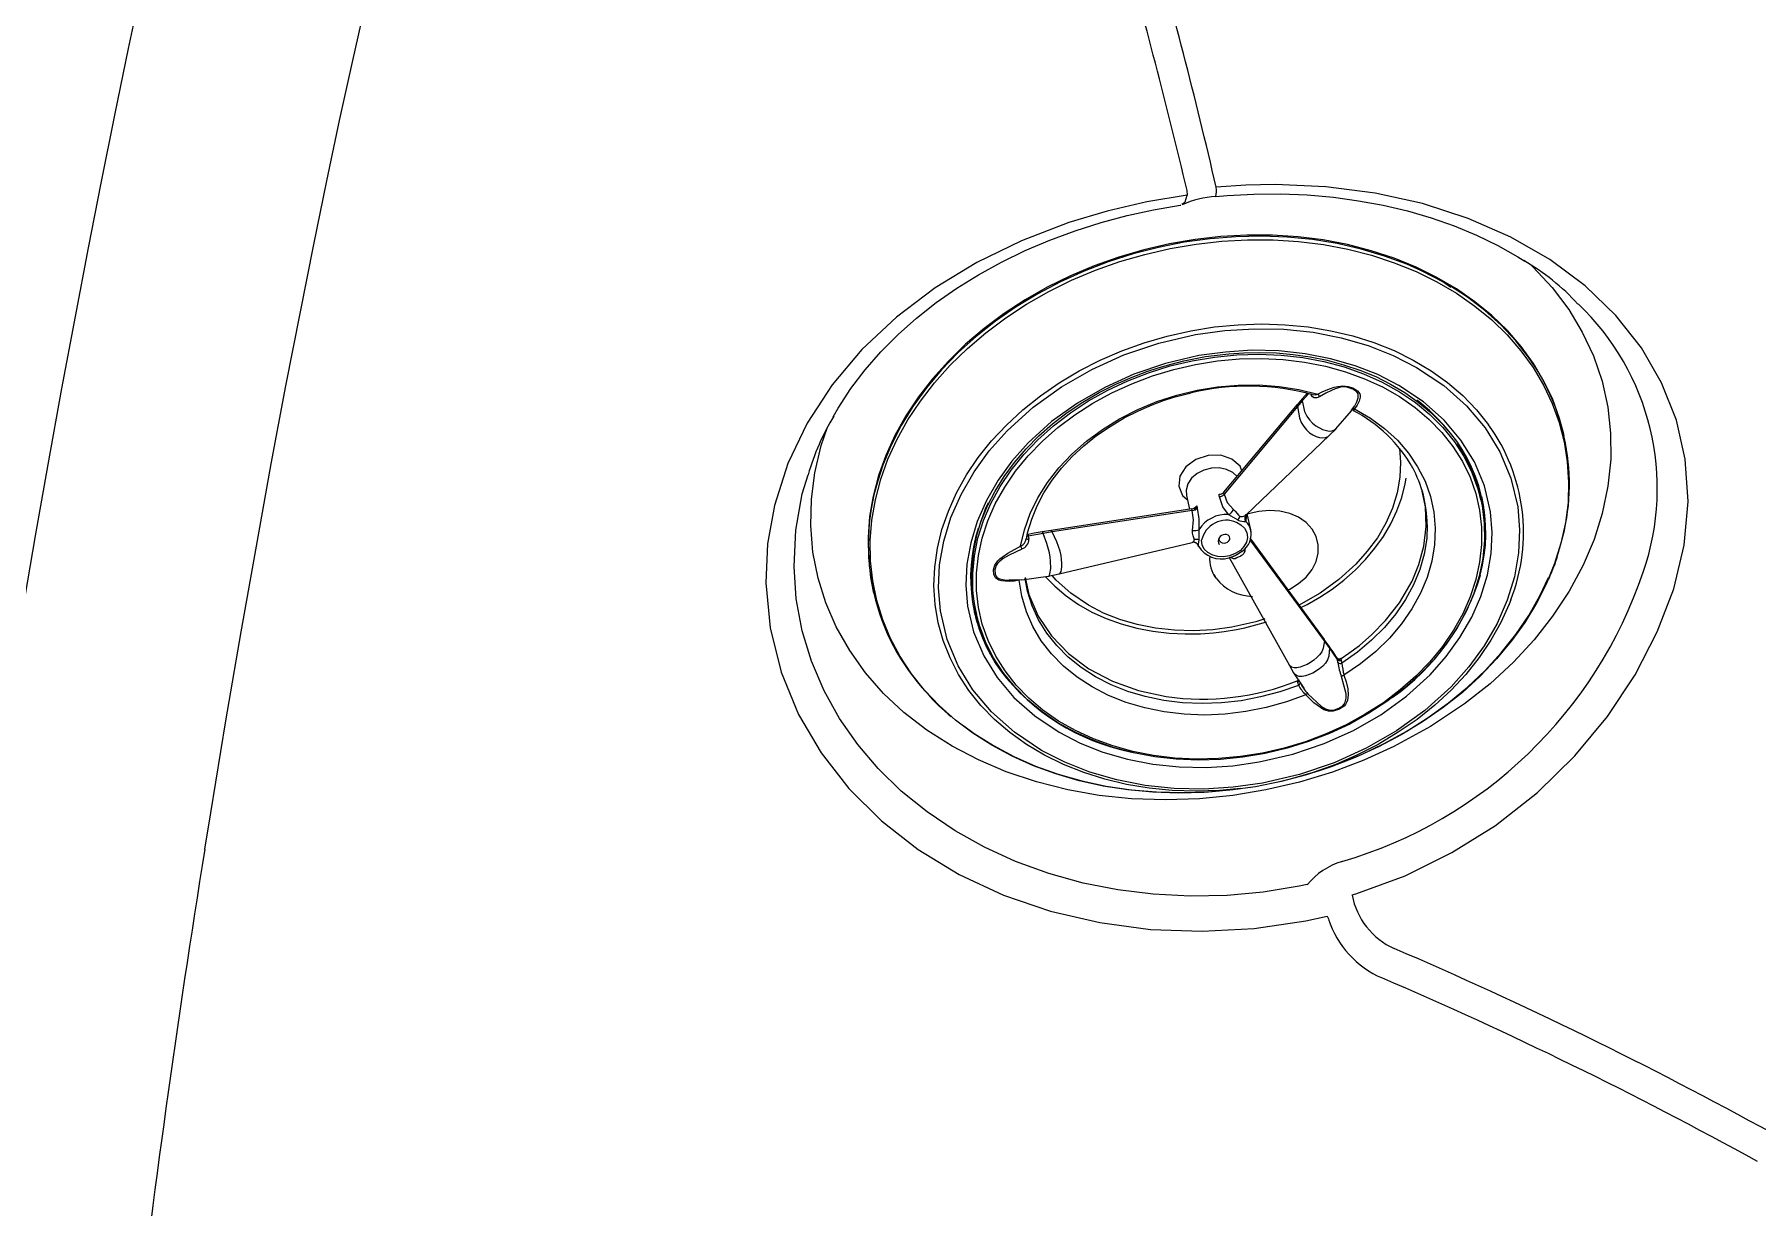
# Model space of a CAD drawing. Extents: x 527 to 611, y 788 to 934.
# Drawn here: x 577.69 to 590.02, y 866.76 to 875.16 of the extents above; entities that cross this region are included whole.
import ezdxf

# ---------------------------------------------------------------- set-up
doc = ezdxf.new("R2010")
doc.units = 0
doc.header["$MEASUREMENT"] = 0
for name, color, linetype in [('1', 4, 'Continuous'), ('BDIM_GREEN', 3, 'Continuous'), ('BDIM_YELLOW', 2, 'Continuous')]:
    doc.layers.add(name, color=color, linetype=linetype)

# ---------------------------------------------------------------- blocks, each defined once
blk = doc.blocks.new('2018 FLAIR')
at = {"layer": '1', "linetype": 'Continuous', "lineweight": 25}
for p, q in [((59.043, 70.677), (59.045, 70.644)), ((59.007, 70.579), (59.026, 70.591)), ((56.516, 69.064), (56.522, 69.074)), ((60.046, 65.485), (60.056, 65.464))]:
    blk.add_line(p, q, dxfattribs=at)
at = {"layer": '1', "linetype": 'Continuous', "lineweight": 25, "flags": 128}
for points in [[(52.666, 76.297), (52.565, 75.98), (52.462, 75.649), (52.358, 75.299), (52.25, 74.926), (52.139, 74.524), (52.024, 74.086), (51.903, 73.606), (51.822, 73.273), (51.738, 72.917), (51.652, 72.537), (51.562, 72.13), (51.469, 71.695), (51.372, 71.229), (51.272, 70.731), (51.181, 70.267), (51.088, 69.777), (50.992, 69.261), (50.894, 68.717), (50.804, 68.206), (50.712, 67.674)], [(52.016, 65.963), (52.059, 66.224), (52.168, 66.882), (52.277, 67.519), (52.386, 68.132), (52.492, 68.721), (52.597, 69.28), (52.7, 69.81), (52.796, 70.291), (52.89, 70.747), (52.981, 71.179), (53.07, 71.587), (53.188, 72.109), (53.301, 72.594), (53.41, 73.045), (53.514, 73.474), (53.611, 73.873), (53.703, 74.245), (53.789, 74.593), (53.87, 74.916), (53.968, 75.297), (54.064, 75.65), (54.158, 75.981), (54.253, 76.296)], [(59.045, 70.644), (58.756, 70.597), (58.473, 70.531), (58.197, 70.448), (57.859, 70.318), (57.539, 70.162), (57.242, 69.981), (56.965, 69.772), (56.718, 69.539), (56.505, 69.287), (56.327, 69.013), (56.188, 68.724), (56.092, 68.424), (56.043, 68.149), (56.03, 67.87), (56.061, 67.548), (56.14, 67.231), (56.265, 66.927), (56.425, 66.654), (56.624, 66.399), (56.858, 66.167), (57.121, 65.962), (57.414, 65.783), (57.731, 65.635), (58.066, 65.52), (58.419, 65.438), (58.783, 65.39), (59.151, 65.376), (59.524, 65.397), (59.893, 65.452), (60.046, 65.485)], [(59.026, 70.591), (59.029, 70.596), (59.045, 70.644)], [(59.249, 70.634), (59.331, 70.642), (59.522, 70.652), (59.714, 70.653), (59.904, 70.646), (60.091, 70.63), (60.271, 70.605), (60.447, 70.573), (60.62, 70.532), (60.789, 70.482), (60.954, 70.424), (61.114, 70.358), (61.266, 70.284), (61.41, 70.204), (61.459, 70.172)], [(62.526, 67.827), (62.6, 68.139), (62.628, 68.451), (62.607, 68.756), (62.544, 69.034), (62.439, 69.301), (62.294, 69.552), (62.111, 69.784), (61.892, 69.996), (61.64, 70.184), (61.361, 70.344), (61.055, 70.478), (60.727, 70.584), (60.389, 70.658), (60.036, 70.704), (59.675, 70.72), (59.464, 70.715), (59.252, 70.701)], [(56.512, 69.057), (56.548, 69.121), (56.639, 69.26), (56.741, 69.394), (56.854, 69.524), (56.976, 69.648), (57.108, 69.765), (57.248, 69.876), (57.396, 69.979), (57.551, 70.075), (57.715, 70.165), (57.886, 70.248), (58.063, 70.323), (58.244, 70.39), (58.429, 70.449), (58.616, 70.498), (58.804, 70.539), (58.995, 70.572), (58.999, 70.572)], [(61.506, 70.143), (61.518, 70.132), (61.655, 69.984), (61.774, 69.826), (61.871, 69.664), (61.951, 69.495), (62.013, 69.313), (62.054, 69.127), (62.074, 68.942), (62.075, 68.755), (62.055, 68.561), (62.014, 68.367), (61.955, 68.18), (61.877, 67.996), (61.777, 67.81), (61.659, 67.631), (61.527, 67.463), (61.379, 67.303), (61.211, 67.148), (61.028, 67.003), (60.786, 66.842), (60.524, 66.698)], [(60.524, 66.698), (60.308, 66.6), (60.085, 66.516), (59.849, 66.444), (59.608, 66.388), (59.371, 66.349), (59.133, 66.325), (58.889, 66.317), (58.647, 66.325), (58.416, 66.349), (58.191, 66.389), (57.966, 66.445), (57.75, 66.518), (57.551, 66.602), (57.363, 66.701), (57.183, 66.815), (57.018, 66.943), (56.873, 67.079), (56.744, 67.225), (56.63, 67.385), (56.534, 67.554), (56.459, 67.726), (56.404, 67.903), (56.367, 68.09), (56.351, 68.281), (56.356, 68.469), (56.38, 68.658), (56.426, 68.852), (56.469, 68.976)], [(59.903, 65.71), (59.845, 65.698), (59.588, 65.657), (59.331, 65.633), (59.065, 65.628), (58.802, 65.641), (58.549, 65.672), (58.301, 65.721), (58.054, 65.79), (57.816, 65.876), (57.594, 65.977), (57.385, 66.094), (57.184, 66.23), (56.999, 66.38), (56.835, 66.54), (56.688, 66.712), (56.557, 66.9), (56.447, 67.097), (56.357, 67.309), (56.291, 67.526), (56.248, 67.755), (56.232, 67.986), (56.244, 68.247), (56.291, 68.507), (56.332, 68.643)], [(60.224, 65.636), (60.252, 65.644), (60.604, 65.774), (60.939, 65.939), (61.251, 66.134), (61.55, 66.37), (61.819, 66.632), (62.051, 66.913), (62.249, 67.212), (62.407, 67.519), (62.526, 67.827)]]:
    blk.add_lwpolyline(points, dxfattribs=at)
at = {"layer": '1', "linetype": 'Continuous', "lineweight": 25}
for centre, radius, start, end in [((18.081, 61.14), 42.267, 13.0738, 15.7485), ((17.321, 60.808), 42.874, 13.3079, 15.8218), ((59.297, 69.929), 0.708, 93.8339, 114.0011), ((59.076, 70.675), 0.178, 346.9742, 8.2273), ((60.631, 68.756), 1.641, 42.5291, 59.9471), ((60.585, 68.545), 1.823, 340.8528, 46.4592), ((57.981, 68.173), 1.714, 148.6829, 164.0748), ((59.25, 68.97), 3.223, 286.2495, 341.4855), ((139.527, 51.917), 88.631, 170.88165, 175.72714), ((60.296, 65.389), 0.507, 106.4657, 140.8271), ((60.744, 65.734), 0.529, 190.7431, 245.5552), ((60.713, 65.676), 0.691, 197.9261, 246.5753), ((48.303, 36.825), 30.944, 61.1567, 66.7342), ((48.448, 37.133), 30.376, 61.1083, 66.7521)]:
    blk.add_arc(centre, radius, start, end, dxfattribs=at)
at = {"layer": 'BDIM_GREEN', "linetype": 'Continuous', "lineweight": 25}
for p, q in [((59.866, 69.186), (59.833, 69.146)), ((59.867, 69.172), (59.834, 69.132)), ((59.866, 69.186), (59.867, 69.172)), ((59.307, 68.518), (59.833, 69.146)), ((59.834, 69.132), (59.31, 68.505)), ((59.833, 69.146), (59.834, 69.132)), ((60.221, 69.105), (60.237, 69.128)), ((60.237, 69.128), (60.242, 69.134)), ((59.467, 68.357), (60.061, 68.924)), ((60.061, 68.925), (60.11, 68.972)), ((60.91, 68.961), (60.913, 68.962)), ((61.741, 68.925), (61.739, 68.933)), ((60.984, 68.86), (60.981, 68.872)), ((60.988, 68.862), (60.984, 68.86)), ((59.039, 68.495), (59.061, 68.398)), ((59.113, 68.422), (59.117, 68.405)), ((59.276, 68.486), (59.272, 68.503)), ((59.31, 68.505), (59.307, 68.518)), ((61.146, 68.465), (61.138, 68.496)), ((59.078, 68.4), (58.071, 68.245)), ((59.081, 68.388), (58.078, 68.234)), ((59.081, 68.388), (59.078, 68.4)), ((59.46, 68.352), (59.46, 68.353)), ((59.466, 68.349), (59.464, 68.31)), ((59.499, 68.249), (59.473, 68.363)), ((57.906, 68.217), (57.908, 68.204)), ((58.014, 68.224), (57.908, 68.204)), ((57.908, 68.204), (57.912, 68.182)), ((58.071, 68.245), (58.008, 68.236)), ((58.008, 68.236), (58.014, 68.224)), ((58.078, 68.234), (58.014, 68.224)), ((58.078, 68.234), (58.071, 68.245)), ((59.497, 68.184), (60.025, 67.465)), ((59.498, 68.253), (59.499, 68.249)), ((58.129, 67.934), (59.081, 68.158)), ((59.123, 68.139), (59.124, 68.136)), ((59.346, 68.051), (59.773, 67.284)), ((58.051, 67.917), (58.129, 67.934)), ((56.799, 67.808), (56.801, 67.8)), ((57.786, 67.89), (57.772, 67.889)), ((57.895, 67.85), (57.887, 67.895)), ((59.857, 67.717), (59.847, 67.712)), ((57.53, 67.675), (57.537, 67.643)), ((60.061, 67.416), (60.025, 67.465)), ((60.025, 67.465), (60.026, 67.456)), ((60.062, 67.405), (60.026, 67.456)), ((57.674, 67.306), (57.675, 67.306)), ((60.061, 67.416), (60.062, 67.405)), ((60.119, 67.321), (60.062, 67.405)), ((60.119, 67.321), (60.116, 67.334)), ((60.123, 67.299), (60.119, 67.321)), ((60.145, 67.328), (60.121, 67.312)), ((60.148, 67.319), (60.145, 67.328)), ((60.152, 67.295), (60.148, 67.319)), ((57.678, 67.299), (57.678, 67.301)), ((59.773, 67.284), (59.805, 67.226)), ((59.805, 67.226), (59.878, 67.115)), ((59.846, 67.173), (59.831, 67.167)), ((59.831, 67.167), (59.834, 67.158)), ((59.834, 67.158), (59.84, 67.136)), ((59.983, 66.525), (60.033, 66.542)), ((59.373, 66.391), (59.425, 66.398))]:
    blk.add_line(p, q, dxfattribs=at)
at = {"layer": 'BDIM_GREEN', "linetype": 'Continuous', "lineweight": 25, "flags": 128}
for points in [[(61.739, 68.933), (61.709, 69.045), (61.66, 69.182), (61.597, 69.314), (61.522, 69.44), (61.434, 69.561), (61.335, 69.676), (61.224, 69.783), (61.103, 69.882), (60.972, 69.974), (60.831, 70.056), (60.682, 70.13), (60.525, 70.193), (60.361, 70.247), (60.191, 70.291), (60.017, 70.324), (59.838, 70.346), (59.656, 70.358), (59.472, 70.358), (59.286, 70.348), (59.101, 70.327), (58.917, 70.296), (58.734, 70.254), (58.555, 70.201), (58.379, 70.139), (58.209, 70.067), (58.044, 69.985), (57.885, 69.895), (57.735, 69.797), (57.592, 69.691), (57.459, 69.577), (57.336, 69.457), (57.223, 69.331), (57.122, 69.2), (57.032, 69.064), (56.954, 68.925), (56.889, 68.782), (56.837, 68.637), (56.799, 68.491), (56.773, 68.344), (56.762, 68.197), (56.764, 68.051), (56.78, 67.907), (56.799, 67.808)], [(57.073, 67.219), (56.992, 67.343), (56.923, 67.471), (56.867, 67.605), (56.824, 67.743), (56.795, 67.884), (56.779, 68.027), (56.777, 68.173), (56.789, 68.319), (56.814, 68.465), (56.852, 68.611), (56.904, 68.755), (56.969, 68.897), (57.046, 69.036), (57.136, 69.171), (57.237, 69.302), (57.349, 69.428), (57.472, 69.547), (57.605, 69.66), (57.746, 69.766), (57.896, 69.864), (58.054, 69.954), (58.218, 70.035), (58.388, 70.107), (58.563, 70.169), (58.742, 70.221), (58.924, 70.263), (59.108, 70.294), (59.292, 70.315), (59.477, 70.325), (59.66, 70.325), (59.841, 70.313), (60.019, 70.291), (60.194, 70.258), (60.363, 70.215), (60.526, 70.161), (60.682, 70.097), (60.831, 70.024), (60.971, 69.942), (61.102, 69.851), (61.223, 69.752), (61.333, 69.645), (61.432, 69.531), (61.519, 69.411), (61.594, 69.285), (61.656, 69.153), (61.706, 69.017), (61.742, 68.878), (61.764, 68.736), (61.773, 68.591), (61.769, 68.445), (61.75, 68.299), (61.718, 68.153), (61.673, 68.008), (61.615, 67.864), (61.544, 67.724), (61.46, 67.587), (61.365, 67.454), (61.258, 67.325), (61.141, 67.203), (61.013, 67.086), (60.876, 66.977), (60.729, 66.875), (60.575, 66.781), (60.414, 66.695), (60.247, 66.619), (60.074, 66.552), (59.897, 66.495), (59.717, 66.448), (59.534, 66.411), (59.35, 66.385), (59.165, 66.369), (58.981, 66.365), (58.799, 66.371), (58.619, 66.388), (58.443, 66.415), (58.271, 66.453), (58.105, 66.502), (57.945, 66.561), (57.792, 66.629), (57.648, 66.707), (57.512, 66.793), (57.386, 66.888), (57.271, 66.991), (57.166, 67.102), (57.073, 67.219)], [(57.512, 67.104), (57.406, 67.276), (57.327, 67.465), (57.279, 67.669), (57.265, 67.833), (57.273, 67.999), (57.303, 68.169), (57.354, 68.338), (57.427, 68.503), (57.52, 68.664), (57.629, 68.814), (57.757, 68.957), (57.943, 69.126), (58.146, 69.273), (58.362, 69.397), (58.592, 69.501), (58.841, 69.586), (59.105, 69.647), (59.315, 69.676), (59.525, 69.689), (59.737, 69.685), (59.945, 69.663), (60.147, 69.624), (60.34, 69.568), (60.519, 69.497), (60.686, 69.412), (60.88, 69.282), (61.043, 69.137), (61.176, 68.979)], [(61.003, 68.89), (60.883, 69.033), (60.735, 69.165), (60.559, 69.283), (60.408, 69.36), (60.246, 69.424), (60.071, 69.474), (59.889, 69.51), (59.7, 69.53), (59.508, 69.534), (59.318, 69.522), (59.128, 69.496), (58.889, 69.44), (58.663, 69.363), (58.455, 69.269), (58.26, 69.157), (58.075, 69.024), (57.906, 68.871), (57.791, 68.741), (57.692, 68.605), (57.608, 68.459), (57.542, 68.31), (57.496, 68.157), (57.469, 68.003), (57.462, 67.853), (57.474, 67.704), (57.517, 67.52), (57.589, 67.348), (57.685, 67.193)], [(57.742, 67.239), (57.675, 67.345), (57.621, 67.457), (57.579, 67.573), (57.552, 67.693), (57.538, 67.816), (57.537, 67.94), (57.551, 68.065), (57.578, 68.19), (57.618, 68.314), (57.672, 68.435), (57.739, 68.554), (57.817, 68.669), (57.907, 68.779), (58.009, 68.883), (58.12, 68.981), (58.24, 69.072), (58.37, 69.155), (58.506, 69.229), (58.649, 69.295), (58.797, 69.351), (58.949, 69.397), (59.105, 69.433), (59.262, 69.458), (59.419, 69.472), (59.577, 69.475), (59.732, 69.468), (59.884, 69.45), (60.033, 69.421), (60.176, 69.381), (60.313, 69.331), (60.442, 69.272), (60.563, 69.203), (60.675, 69.125), (60.776, 69.039), (60.867, 68.946), (60.946, 68.845), (61.013, 68.739), (61.068, 68.627), (61.109, 68.51), (61.136, 68.39), (61.15, 68.268), (61.151, 68.144), (61.137, 68.019), (61.11, 67.894), (61.07, 67.77), (61.016, 67.648), (60.95, 67.53), (60.871, 67.415), (60.781, 67.305), (60.68, 67.201), (60.568, 67.103), (60.448, 67.012), (60.319, 66.929), (60.182, 66.854), (60.039, 66.789), (59.891, 66.733), (59.739, 66.687), (59.584, 66.651), (59.426, 66.626), (59.269, 66.612), (59.111, 66.608), (58.956, 66.616), (58.804, 66.634), (58.655, 66.663), (58.512, 66.703), (58.375, 66.753), (58.246, 66.812), (58.125, 66.881), (58.013, 66.959), (57.912, 67.045), (57.821, 67.138), (57.742, 67.239)], [(57.551, 68.251), (57.57, 68.311), (57.615, 68.421), (57.67, 68.527), (57.735, 68.632), (57.809, 68.732), (57.892, 68.829), (57.983, 68.921), (58.082, 69.007), (58.187, 69.088), (58.299, 69.163), (58.415, 69.231), (58.533, 69.291), (58.65, 69.342), (58.756, 69.383), (58.837, 69.409), (58.929, 69.436), (59.021, 69.459)], [(59.021, 69.459), (59.175, 69.489), (59.238, 69.498), (59.342, 69.51), (59.449, 69.517), (59.564, 69.519), (59.683, 69.515), (59.803, 69.505), (59.925, 69.488), (60.046, 69.463), (60.164, 69.431), (60.28, 69.392), (60.393, 69.346), (60.5, 69.292), (60.602, 69.231), (60.698, 69.164), (60.787, 69.09), (60.869, 69.009), (60.885, 68.991)], [(57.853, 68.133), (57.88, 68.25), (57.922, 68.365), (57.977, 68.478), (58.046, 68.588), (58.127, 68.692), (58.22, 68.791), (58.324, 68.883), (58.438, 68.967), (58.561, 69.043), (58.692, 69.11), (58.828, 69.167), (58.97, 69.213), (59.115, 69.248), (59.262, 69.273), (59.41, 69.285), (59.557, 69.286), (59.702, 69.276), (59.843, 69.254), (59.979, 69.22)], [(59.979, 69.22), (60.01, 69.236), (60.04, 69.25), (60.069, 69.261), (60.096, 69.27), (60.122, 69.276), (60.158, 69.28), (60.196, 69.276), (60.234, 69.263), (60.264, 69.245), (60.279, 69.223), (60.282, 69.211), (60.282, 69.199), (60.275, 69.17), (60.261, 69.141), (60.242, 69.115)], [(57.895, 68.183), (57.903, 68.228), (57.932, 68.325), (57.971, 68.42), (58.02, 68.514), (58.078, 68.604), (58.146, 68.691), (58.222, 68.773), (58.306, 68.851), (58.396, 68.924), (58.493, 68.99), (58.594, 69.05), (58.696, 69.102), (58.794, 69.144), (58.874, 69.174), (58.949, 69.198), (59.073, 69.23)], [(59.903, 69.227), (59.89, 69.213), (59.866, 69.186)], [(59.992, 69.202), (59.972, 69.194), (59.954, 69.195), (59.941, 69.202), (59.932, 69.215)], [(60.109, 68.972), (60.219, 69.101), (60.221, 69.105)], [(60.242, 69.115), (60.355, 69.049), (60.457, 68.974), (60.548, 68.891), (60.627, 68.799), (60.693, 68.701), (60.746, 68.597), (60.785, 68.488), (60.809, 68.375), (60.819, 68.26), (60.815, 68.143), (60.795, 68.026), (60.762, 67.909), (60.714, 67.795), (60.652, 67.684), (60.578, 67.576), (60.491, 67.474), (60.393, 67.378), (60.284, 67.29), (60.166, 67.209)], [(61.176, 68.979), (61.282, 68.807), (61.361, 68.618), (61.409, 68.414), (61.423, 68.25), (61.415, 68.084), (61.386, 67.914), (61.334, 67.745), (61.262, 67.58), (61.169, 67.42), (61.059, 67.269), (60.932, 67.126), (60.745, 66.957), (60.542, 66.81), (60.326, 66.686), (60.096, 66.582), (59.847, 66.497), (59.583, 66.436), (59.373, 66.407), (59.164, 66.394), (58.951, 66.398), (58.743, 66.42), (58.541, 66.459), (58.348, 66.515), (58.169, 66.586), (58.002, 66.671), (57.809, 66.801), (57.645, 66.946), (57.512, 67.104)], [(57.685, 67.193), (57.805, 67.05), (57.954, 66.918), (58.129, 66.8), (58.28, 66.723), (58.442, 66.659), (58.617, 66.609), (58.8, 66.573), (58.988, 66.553), (59.181, 66.549), (59.371, 66.561), (59.56, 66.588), (59.8, 66.643), (60.025, 66.72), (60.234, 66.814), (60.429, 66.926), (60.613, 67.059), (60.782, 67.212), (60.897, 67.342), (60.996, 67.478), (61.081, 67.624), (61.146, 67.773), (61.193, 67.926), (61.22, 68.08), (61.227, 68.23), (61.214, 68.379), (61.171, 68.563), (61.099, 68.735), (61.003, 68.89)], [(59.106, 68.753), (59.036, 68.701), (58.993, 68.633), (58.984, 68.561), (59.011, 68.495), (59.046, 68.464)], [(59.401, 68.63), (59.37, 68.659), (59.326, 68.682), (59.274, 68.693), (59.218, 68.691), (59.164, 68.677), (59.115, 68.652), (59.076, 68.618), (59.049, 68.578), (59.037, 68.534), (59.039, 68.495)], [(59.436, 68.672), (59.423, 68.706), (59.365, 68.756), (59.285, 68.783), (59.194, 68.781), (59.106, 68.753)], [(59.858, 67.693), (59.903, 67.715), (59.993, 67.767), (60.081, 67.825), (60.165, 67.89), (60.246, 67.96), (60.32, 68.036), (60.388, 68.117), (60.449, 68.202), (60.501, 68.292), (60.545, 68.385), (60.58, 68.481), (60.604, 68.579), (60.61, 68.618)], [(61.146, 68.465), (61.155, 68.421), (61.17, 68.297), (61.172, 68.172), (61.16, 68.045), (61.134, 67.918), (61.095, 67.793), (61.042, 67.669), (60.976, 67.549), (60.898, 67.432), (60.808, 67.32), (60.707, 67.214), (60.595, 67.114), (60.474, 67.021), (60.344, 66.936), (60.207, 66.859), (60.063, 66.792), (59.913, 66.734), (59.759, 66.686), (59.602, 66.649), (59.443, 66.622), (59.284, 66.606), (59.124, 66.601), (58.966, 66.608), (58.812, 66.625), (58.661, 66.653), (58.515, 66.692), (58.376, 66.741), (58.244, 66.8), (58.12, 66.869), (58.006, 66.947), (57.902, 67.033), (57.808, 67.127), (57.727, 67.228), (57.657, 67.335), (57.601, 67.448), (57.558, 67.565), (57.537, 67.643)], [(59.34, 68.359), (59.3, 68.415), (59.276, 68.486)], [(59.31, 68.505), (59.331, 68.446), (59.376, 68.395)], [(60.145, 67.328), (60.202, 67.366), (60.277, 67.422), (60.366, 67.499), (60.464, 67.6), (60.563, 67.727), (60.653, 67.883), (60.702, 68.002), (60.737, 68.132), (60.754, 68.273), (60.749, 68.413), (60.726, 68.527)], [(59.083, 68.245), (59.089, 68.322), (59.081, 68.388)], [(59.117, 68.405), (59.128, 68.328), (59.128, 68.251)], [(59.398, 68.303), (59.429, 68.285), (59.455, 68.26), (59.471, 68.229), (59.475, 68.195), (59.468, 68.161), (59.451, 68.131), (59.425, 68.102), (59.389, 68.079), (59.347, 68.063), (59.305, 68.056), (59.265, 68.058), (59.227, 68.068), (59.192, 68.086), (59.167, 68.112), (59.152, 68.143), (59.148, 68.175)], [(59.376, 68.395), (59.389, 68.382), (59.401, 68.367), (59.411, 68.355), (59.416, 68.35), (59.422, 68.347)], [(59.459, 68.346), (59.46, 68.35), (59.46, 68.351)], [(59.46, 68.353), (59.461, 68.353), (59.467, 68.358)], [(59.938, 68.255), (59.895, 68.301), (59.841, 68.339), (59.778, 68.366), (59.708, 68.383), (59.632, 68.388), (59.556, 68.381), (59.481, 68.363), (59.474, 68.36)], [(58.008, 68.236), (57.951, 68.226), (57.906, 68.217)], [(59.096, 68.18), (59.095, 68.186), (59.093, 68.192), (59.088, 68.207), (59.083, 68.225), (59.083, 68.245)], [(59.346, 68.203), (59.338, 68.21), (59.327, 68.215), (59.314, 68.216), (59.301, 68.214), (59.289, 68.209), (59.28, 68.201), (59.274, 68.191), (59.272, 68.18), (59.275, 68.171), (59.277, 68.168)], [(59.277, 68.168), (59.285, 68.16), (59.296, 68.156), (59.309, 68.155), (59.322, 68.157), (59.334, 68.162), (59.343, 68.17), (59.349, 68.18), (59.35, 68.19), (59.347, 68.2), (59.346, 68.203)], [(59.765, 67.819), (59.779, 67.825), (59.842, 67.864), (59.896, 67.911), (59.938, 67.965), (59.967, 68.023), (59.982, 68.083), (59.982, 68.143), (59.967, 68.201), (59.938, 68.255)], [(57.843, 67.888), (57.806, 67.882), (57.772, 67.88), (57.743, 67.881), (57.717, 67.884), (57.696, 67.89), (57.674, 67.905), (57.661, 67.929), (57.659, 67.963), (57.669, 67.996), (57.691, 68.027), (57.704, 68.041), (57.72, 68.054), (57.762, 68.082), (57.808, 68.109), (57.853, 68.133)], [(59.08, 68.159), (59.08, 68.159), (59.083, 68.16)], [(59.457, 68.096), (59.45, 68.079), (59.438, 68.067), (59.43, 68.063), (59.425, 68.06), (59.423, 68.06), (59.423, 68.06), (59.423, 68.059), (59.41, 68.054), (59.4, 68.048), (59.388, 68.041), (59.376, 68.041), (59.362, 68.048)], [(59.4, 68.073), (59.434, 68.093), (59.435, 68.094)], [(57.771, 67.893), (57.862, 67.892), (58.051, 67.917)], [(59.893, 67.069), (59.754, 67.018), (59.61, 66.978), (59.464, 66.949), (59.316, 66.931), (59.168, 66.924), (59.022, 66.93), (58.879, 66.947), (58.741, 66.975), (58.608, 67.014), (58.482, 67.064), (58.365, 67.125), (58.257, 67.195), (58.16, 67.274), (58.074, 67.361), (58.001, 67.456), (57.94, 67.557), (57.894, 67.663), (57.861, 67.774), (57.843, 67.888)], [(57.885, 67.907), (57.912, 67.786), (57.978, 67.632), (58.073, 67.49), (58.195, 67.363), (58.342, 67.254), (58.51, 67.165), (58.696, 67.099), (58.895, 67.056)], [(58.03, 67.914), (58.097, 67.845), (58.178, 67.777), (58.267, 67.715), (58.363, 67.661), (58.465, 67.615), (58.572, 67.576), (58.684, 67.545), (58.799, 67.523), (58.915, 67.51), (59.03, 67.504), (59.14, 67.506), (59.233, 67.513), (59.308, 67.522), (59.397, 67.537), (59.456, 67.549), (59.588, 67.584), (59.611, 67.592)], [(60.033, 66.542), (60.113, 66.57), (60.286, 66.64), (60.453, 66.719), (60.615, 66.808), (60.768, 66.905), (60.913, 67.011), (61.049, 67.123), (61.176, 67.243), (61.291, 67.369), (61.395, 67.5), (61.488, 67.636), (61.568, 67.776), (61.63, 67.908)], [(61.36, 67.748), (61.348, 67.717), (61.289, 67.586), (61.218, 67.459), (61.134, 67.335), (61.039, 67.215), (60.933, 67.102), (60.816, 66.994), (60.69, 66.893), (60.555, 66.8), (60.412, 66.714), (60.263, 66.638), (60.107, 66.57), (59.947, 66.513), (59.782, 66.465), (59.695, 66.444)], [(60.129, 66.972), (60.157, 66.99), (60.167, 67.002), (60.175, 67.015), (60.182, 67.044), (60.182, 67.075), (60.148, 67.199)], [(60.166, 67.209), (60.182, 67.161), (60.193, 67.112), (60.197, 67.067), (60.192, 67.03), (60.185, 67.013), (60.176, 66.999), (60.167, 66.988), (60.155, 66.979), (60.134, 66.966)], [(59.831, 67.168), (59.837, 67.171), (59.84, 67.174)], [(60.134, 66.966), (60.088, 66.951), (60.056, 66.951), (60.021, 66.962), (59.951, 67.01), (59.893, 67.069)], [(59.907, 67.076), (60.005, 66.984), (60.033, 66.968), (60.065, 66.959), (60.081, 66.958), (60.098, 66.96), (60.129, 66.972)], [(59.425, 66.398), (59.276, 66.384), (59.106, 66.378), (58.938, 66.384), (58.773, 66.4), (58.611, 66.427), (58.455, 66.464), (58.304, 66.512), (58.159, 66.569), (58.023, 66.637), (57.894, 66.713), (57.776, 66.798), (57.667, 66.891), (57.574, 66.987)], [(60.134, 66.966), (60.131, 66.969), (60.129, 66.972)], [(57.446, 66.846), (57.52, 66.792), (57.658, 66.705), (57.804, 66.627), (57.959, 66.559), (58.121, 66.501), (58.29, 66.453), (58.464, 66.415), (58.643, 66.389), (58.825, 66.373), (59.01, 66.369), (59.196, 66.375), (59.373, 66.391)]]:
    blk.add_lwpolyline(points, dxfattribs=at)
at = {"layer": 'BDIM_GREEN', "linetype": 'Continuous', "lineweight": 25}
for centre, radius, start, end in [((60.224, 68.578), 1.555, 342.6178, 35.6816), ((59.481, 67.51), 1.768, 74.8024, 103.3381), ((59.965, 69.197), 0.0272, 11.1963, 60.3198), ((59.867, 68.114), 1.344, 39.063, 52.3547), ((60.237, 69.101), 0.0153, 67.5827, 146.3464), ((59.781, 68.207), 1.002, 28.8231, 63.4404), ((60.035, 68.225), 1.146, 344.8358, 42.3837), ((60.042, 68.245), 1.125, 12.9021, 33.1086), ((59.886, 68.279), 0.876, 0.4972, 28.4945), ((58.323, 68.146), 1.56, 163.0574, 222.9586), ((58.713, 67.924), 1.209, 154.6652, 191.924), ((59.07, 68.453), 0.0534, 279.064, 323.7285), ((59.273, 68.551), 0.0476, 269.1313, 315.7814), ((59.273, 68.532), 0.0453, 273.6889, 324.2948), ((60.036, 68.248), 1.141, 351.1024, 12.1804), ((59.081, 68.435), 0.0472, 270.5651, 319.8711), ((59.324, 68.13), 0.229, 85.818, 148.3608), ((59.325, 68.137), 0.181, 66.3688, 167.8169), ((59.316, 68.418), 0.0641, 292.525, 338.4809), ((59.805, 69.066), 0.845, 236.7044, 241.9168), ((59.48, 68.295), 0.0769, 138.2391, 161.4658), ((59.459, 68.45), 0.141, 248.071, 271.9841), ((59.494, 68.332), 0.0375, 135.9083, 216.4669), ((58.64, 67.908), 1.145, 162.1545, 215.5877), ((57.838, 68.183), 0.0743, 288.7527, 359.6382), ((59.099, 68.308), 0.0648, 256.2137, 297.1162), ((59.108, 68.12), 0.0611, 70.5716, 101.3359), ((59.517, 68.213), 0.39, 174.434, 185.2046), ((59.314, 68.168), 0.0477, 90.6062, 208.8352), ((59.357, 68.216), 0.145, 302.6098, 15.0227), ((57.906, 68.143), 0.054, 190.8395, 214.8036), ((59.09, 68.122), 0.0384, 21.5376, 101.1562), ((59.287, 68.228), 0.187, 210.4172, 287.2504), ((59.43, 68.039), 0.225, 174.4899, 217.0568), ((59.309, 68.23), 0.183, 286.2635, 300.647), ((60.513, 68.422), 1.235, 334.8576, 345.1528), ((59.519, 68.114), 0.341, 218.1533, 268.7227), ((58.624, 67.925), 1.134, 193.4204, 213.5071), ((59.087, 66.7), 1.208, 31.6375, 36.3206), ((60.134, 67.346), 0.021, 214.124, 304.0501), ((60.135, 67.336), 0.0216, 223.0198, 305.9901), ((60.608, 67.364), 0.489, 187.6592, 199.6974), ((60.14, 67.315), 0.0228, 223.7613, 301.8677), ((60.178, 67.163), 0.0472, 104.5159, 130.3366), ((60.697, 67.342), 0.547, 184.9003, 194.082), ((58.168, 67.92), 1.294, 220.646, 231.1561), ((59.153, 68.88), 1.842, 261.9583, 291.607), ((60.07, 67.264), 0.263, 209.0287, 227.6506), ((60.157, 67.309), 0.341, 206.1111, 223.0749), ((59.911, 67.051), 0.0257, 98.607, 134.674)]:
    blk.add_arc(centre, radius, start, end, dxfattribs=at)
blk.add_ellipse((59.269, 68.372), major_axis=(0.176, 0.096), ratio=0.717602, start_param=2.170543, end_param=2.36385, dxfattribs=at)
at = {"layer": 'BDIM_YELLOW', "linetype": 'Continuous', "lineweight": 25}
for p, q in [((59.915, 69.224), (59.867, 69.172)), ((59.932, 69.215), (59.93, 69.222)), ((59.465, 68.356), (59.466, 68.349)), ((60.026, 67.456), (59.495, 68.178)), ((59.127, 68.13), (59.124, 68.136)), ((59.362, 68.048), (59.354, 68.057)), ((59.357, 68.055), (59.362, 68.048)), ((59.457, 68.114), (59.457, 68.096)), ((59.251, 67.903), (59.238, 67.929)), ((57.181, 67.083), (57.188, 67.076))]:
    blk.add_line(p, q, dxfattribs=at)
at = {"layer": 'BDIM_YELLOW', "linetype": 'Continuous', "lineweight": 25, "flags": 128}
for points in [[(61.487, 69.485), (61.395, 69.603), (61.29, 69.715), (61.175, 69.819), (61.049, 69.915), (60.914, 70.002), (60.769, 70.081), (60.617, 70.15), (60.457, 70.209), (60.29, 70.259), (60.118, 70.298), (59.941, 70.326), (59.761, 70.344), (59.578, 70.351), (59.393, 70.347), (59.208, 70.332), (59.023, 70.307), (58.839, 70.27), (58.658, 70.224), (58.48, 70.167), (58.307, 70.1), (58.138, 70.024), (57.976, 69.939), (57.821, 69.845), (57.674, 69.743), (57.535, 69.634), (57.406, 69.518), (57.288, 69.395), (57.18, 69.266), (57.083, 69.133), (56.998, 68.996), (56.926, 68.855), (56.867, 68.711), (56.831, 68.601)], [(60.931, 69.984), (60.873, 70.024), (60.73, 70.097)], [(57.574, 66.987), (57.569, 66.992), (57.483, 67.1), (57.409, 67.213), (57.348, 67.333), (57.299, 67.457), (57.263, 67.584), (57.241, 67.715), (57.233, 67.848), (57.239, 67.982), (57.258, 68.117), (57.29, 68.251), (57.336, 68.384), (57.395, 68.515), (57.466, 68.642), (57.55, 68.766), (57.645, 68.886), (57.751, 68.999), (57.868, 69.107), (57.994, 69.208), (58.129, 69.301), (58.272, 69.387), (58.421, 69.463), (58.577, 69.531), (58.738, 69.588), (58.902, 69.636), (59.07, 69.674), (59.239, 69.701), (59.409, 69.717), (59.578, 69.723), (59.746, 69.717), (59.911, 69.701), (60.073, 69.674), (60.23, 69.637), (60.381, 69.589), (60.525, 69.532), (60.662, 69.464), (60.79, 69.388), (60.908, 69.303), (61.017, 69.21), (61.115, 69.109), (61.201, 69.001), (61.201, 69.001)], [(58.476, 69.249), (58.62, 69.316), (58.769, 69.374), (58.923, 69.422), (59.08, 69.459), (59.239, 69.486), (59.399, 69.501), (59.558, 69.506), (59.716, 69.5), (59.871, 69.483), (60.022, 69.454), (60.168, 69.416), (60.307, 69.366), (60.439, 69.307), (60.563, 69.238), (60.677, 69.161), (60.781, 69.075), (60.874, 68.981), (60.956, 68.88), (61.025, 68.772), (61.082, 68.66), (61.125, 68.542), (61.146, 68.465)], [(57.537, 67.643), (57.528, 67.686), (57.512, 67.81), (57.51, 67.936), (57.522, 68.063), (57.548, 68.189), (57.588, 68.315), (57.641, 68.438), (57.706, 68.559), (57.785, 68.676), (57.875, 68.788), (57.976, 68.894), (58.088, 68.994), (58.209, 69.087), (58.338, 69.172), (58.476, 69.249)], [(59.867, 69.172), (59.885, 69.095), (59.901, 69.063), (59.92, 69.036), (59.941, 69.013), (59.964, 68.994), (60.013, 68.967), (60.06, 68.956), (60.081, 68.957), (60.099, 68.964), (60.109, 68.973)], [(59.932, 69.215), (59.934, 69.218), (59.935, 69.221)], [(59.945, 69.217), (59.961, 69.215), (59.979, 69.22)], [(60.242, 69.134), (60.243, 69.136), (60.259, 69.166), (60.268, 69.195), (60.267, 69.218), (60.263, 69.23), (60.255, 69.24), (60.229, 69.257), (60.193, 69.269), (60.175, 69.272), (60.158, 69.272), (60.142, 69.27), (60.126, 69.266), (60.103, 69.258), (60.078, 69.247), (60.037, 69.227), (59.992, 69.202), (59.992, 69.202)], [(59.834, 69.132), (59.848, 69.05), (59.861, 69.017), (59.878, 68.988), (59.898, 68.964), (59.92, 68.944), (59.944, 68.929), (59.967, 68.917), (59.991, 68.91), (60.014, 68.907), (60.035, 68.91), (60.054, 68.918), (60.061, 68.925)], [(60.242, 69.115), (60.235, 69.106), (60.23, 69.103), (60.229, 69.104)], [(60.563, 68.832), (60.571, 68.733), (60.566, 68.625), (60.546, 68.515), (60.513, 68.405), (60.465, 68.298), (60.405, 68.193), (60.333, 68.096), (60.251, 68.003), (60.129, 67.893), (59.997, 67.797), (59.857, 67.717)], [(58.051, 67.917), (58.052, 67.917), (58.059, 67.922), (58.063, 67.934), (58.068, 67.973), (58.067, 68.024), (58.064, 68.053), (58.059, 68.084), (58.051, 68.117), (58.041, 68.152), (58.014, 68.224)], [(58.129, 67.934), (58.136, 67.939), (58.142, 67.95), (58.146, 67.966), (58.148, 67.987), (58.148, 68.01), (58.146, 68.037), (58.142, 68.066), (58.135, 68.096), (58.125, 68.129), (58.113, 68.163), (58.078, 68.234)], [(59.128, 68.178), (59.124, 68.147), (59.123, 68.139)], [(60.762, 68.286), (60.758, 68.187), (60.74, 68.076), (60.708, 67.965), (60.664, 67.856), (60.606, 67.75), (60.537, 67.648), (60.456, 67.551), (60.364, 67.459), (60.262, 67.373), (60.152, 67.295)], [(57.862, 68.112), (57.816, 68.09), (57.77, 68.067), (57.729, 68.043), (57.699, 68.021), (57.687, 68.008), (57.678, 67.994), (57.669, 67.963), (57.67, 67.932), (57.675, 67.92), (57.683, 67.91), (57.693, 67.903), (57.705, 67.898), (57.726, 67.893), (57.752, 67.89), (57.797, 67.89), (57.815, 67.892)], [(59.449, 68.106), (59.45, 68.103), (59.457, 68.096)], [(59.6, 67.613), (59.535, 67.591), (59.363, 67.552), (59.227, 67.534), (59.09, 67.526), (58.953, 67.53), (58.818, 67.545), (58.687, 67.571), (58.562, 67.608), (58.446, 67.654), (58.338, 67.71), (58.212, 67.795), (58.107, 67.89), (58.079, 67.923)], [(57.862, 67.892), (57.862, 67.892), (57.843, 67.888)], [(59.84, 67.136), (59.707, 67.089), (59.57, 67.053), (59.431, 67.026), (59.291, 67.011), (59.151, 67.006), (59.012, 67.012), (58.877, 67.028), (58.745, 67.056), (58.619, 67.093), (58.5, 67.141), (58.389, 67.198), (58.286, 67.264), (58.193, 67.339), (58.111, 67.421), (58.04, 67.51), (57.981, 67.605), (57.935, 67.706), (57.902, 67.81), (57.885, 67.9)], [(60.026, 67.456), (60.018, 67.402), (60.007, 67.377), (59.991, 67.355), (59.972, 67.335), (59.95, 67.316), (59.927, 67.3), (59.902, 67.286), (59.877, 67.275), (59.853, 67.266), (59.83, 67.262), (59.809, 67.262), (59.791, 67.267), (59.777, 67.278), (59.774, 67.285)], [(60.062, 67.405), (60.059, 67.346), (60.048, 67.32), (60.033, 67.296), (60.014, 67.274), (59.992, 67.255), (59.943, 67.224), (59.892, 67.204), (59.868, 67.2), (59.846, 67.2), (59.827, 67.206), (59.811, 67.219), (59.807, 67.227)]]:
    blk.add_lwpolyline(points, dxfattribs=at)
at = {"layer": 'BDIM_YELLOW', "linetype": 'Continuous', "lineweight": 25}
for centre, radius, start, end in [((60.134, 68.229), 1.317, 338.6088, 35.8946), ((59.434, 68.391), 0.0463, 254.6261, 303.2374), ((59.378, 68.22), 0.125, 15.2325, 46.1107), ((57.825, 68.197), 0.0697, 294.1432, 349.152), ((57.91, 68.199), 0.0175, 212.2965, 278.7024), ((57.907, 68.227), 0.0224, 247.8359, 274.4118), ((59.07, 68.182), 0.0255, 298.9953, 354.14), ((59.381, 68.222), 0.121, 347.825, 12.7001), ((59.089, 68.122), 0.0379, 21.0317, 79.2942), ((59.329, 68.179), 0.128, 276.7357, 303.5512), ((59.571, 68.392), 1.639, 305.0072, 343.4415), ((58.954, 68.198), 1.57, 217.5297, 258.2996), ((59.826, 67.179), 0.0222, 290.8309, 319.0726), ((59.834, 67.153), 0.0183, 289.798, 356.4228)]:
    blk.add_arc(centre, radius, start, end, dxfattribs=at)

msp = doc.modelspace()

# ---------------------------------------------------------------- block references
at = {"layer": '1'}
msp.add_blockref('2018 FLAIR', (526.895, 803.362), dxfattribs=at)

doc.saveas('drawing.dxf')
